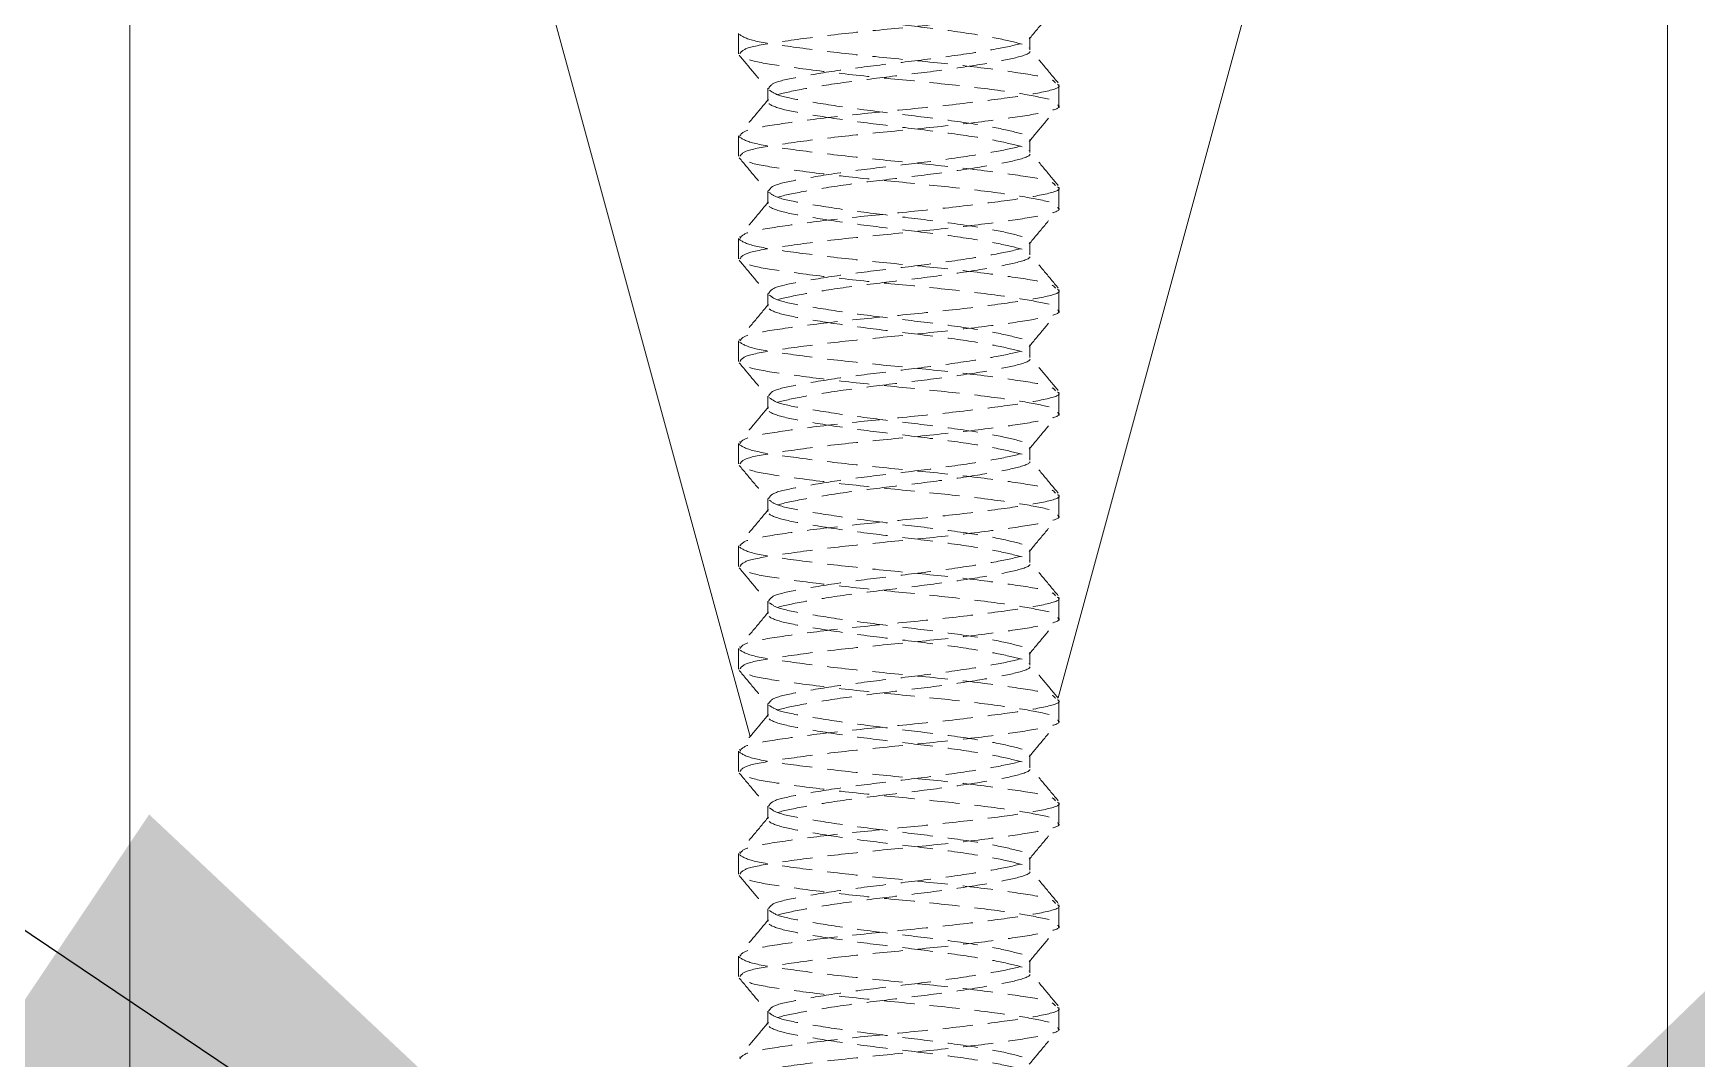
# Model space of a CAD drawing. Header units: feet. Extents: x 873 to 1463, y 2730 to 2935.
# Drawn here: x 1296.07 to 1309.81, y 2781.3 to 2789.77 of the extents above; entities that cross this region are included whole.
import ezdxf

# ---------------------------------------------------------------- set-up
doc = ezdxf.new("R2010")
doc.units = ezdxf.units.FT
doc.header["$MEASUREMENT"] = 0
doc.linetypes.add('HIDDEN', pattern=[0.375, 0.25, -0.125])
doc.styles.add('PAPER SPACE TXT', font='technic_.ttf', dxfattribs={"height": 0.125})
doc.dimstyles.new('PAPER SPACE', dxfattribs={"dimscale": 0, "dimtxt": 0.125, "dimasz": 0.125, "dimexe": 0, "dimexo": 0.020508, "dimgap": 0.041992, "dimtad": 1, "dimdec": 4, "dimzin": 3, "dimdsep": 46, "dimlunit": 4, "dimtxsty": 'PAPER SPACE TXT', "dimcen": 0.125, "dimclrd": 1, "dimclre": 1, "dimclrt": 7, "dimadec": 0, "dimazin": 0, "dimtfac": 1, "dimtdec": 4, "dimtofl": 0, "dimtmove": 2, "dimatfit": 3, "dimfxl": 1, "dimfrac": 2, "dimtolj": 1, "dimtzin": 0, "dimarcsym": 1})

msp = doc.modelspace()

# ---------------------------------------------------------------- linework, layer by layer
at = {"color": 7, "linetype": 'Continuous', "lineweight": 15}
for p, q in [((1296.866, 2756.168), (1296.866, 2802.739)), ((1309.567, 2802.739), (1309.567, 2756.168))]:
    msp.add_line(p, q, dxfattribs=at)
at = {"color": 7, "linetype": 'HIDDEN', "lineweight": 0}
for p, q in [((1301.894, 2789.766), (1301.894, 2789.598)), ((1304.3, 2789.629), (1304.3, 2789.735)), ((1302.134, 2789.312), (1302.134, 2789.206)), ((1304.54, 2789.174), (1304.54, 2789.343)), ((1301.894, 2788.92), (1301.894, 2788.751)), ((1304.3, 2788.782), (1304.3, 2788.888)), ((1302.134, 2788.465), (1302.134, 2788.359)), ((1304.54, 2788.327), (1304.54, 2788.496)), ((1301.894, 2788.073), (1301.894, 2787.904)), ((1304.3, 2787.936), (1304.3, 2788.042)), ((1302.134, 2787.618), (1302.134, 2787.512)), ((1304.54, 2787.481), (1304.54, 2787.65)), ((1301.894, 2787.226), (1301.894, 2787.057)), ((1304.3, 2787.089), (1304.3, 2787.195)), ((1304.54, 2786.634), (1304.54, 2786.803)), ((1302.134, 2786.771), (1302.134, 2786.666)), ((1301.894, 2786.379), (1301.894, 2786.211)), ((1304.3, 2786.242), (1304.3, 2786.348)), ((1302.134, 2785.925), (1302.134, 2785.819)), ((1304.54, 2785.787), (1304.54, 2785.956)), ((1301.894, 2785.533), (1301.894, 2785.364)), ((1304.3, 2785.396), (1304.3, 2785.501)), ((1302.134, 2785.078), (1302.134, 2784.972)), ((1304.54, 2784.94), (1304.54, 2785.109)), ((1301.894, 2784.686), (1301.894, 2784.517)), ((1304.3, 2784.549), (1304.3, 2784.655)), ((1302.134, 2784.231), (1302.134, 2784.125)), ((1304.54, 2784.094), (1304.54, 2784.263)), ((1301.894, 2783.839), (1301.894, 2783.67)), ((1304.3, 2783.702), (1304.3, 2783.808)), ((1302.134, 2783.385), (1302.134, 2783.279)), ((1304.54, 2783.247), (1304.54, 2783.416)), ((1301.894, 2782.993), (1301.894, 2782.824)), ((1304.3, 2782.855), (1304.3, 2782.961)), ((1302.134, 2782.538), (1302.134, 2782.432)), ((1304.54, 2782.4), (1304.54, 2782.569)), ((1301.894, 2782.146), (1301.894, 2781.977)), ((1304.3, 2782.009), (1304.3, 2782.114)), ((1304.54, 2781.554), (1304.54, 2781.722)), ((1302.134, 2781.691), (1302.134, 2781.585))]:
    msp.add_line(p, q, dxfattribs=at)
at = {"color": 7, "linetype": 'Continuous', "lineweight": 15, "flags": 128}
for points in [[(1296.866, 2802.739), (1301.988, 2783.959)], [(1304.532, 2784.278), (1309.567, 2802.739)]]:
    msp.add_lwpolyline(points, dxfattribs=at)
at = {"color": 7, "linetype": 'HIDDEN', "lineweight": 0}
for points, knots in [([(1304.235, 2789.677), (1304.172, 2789.693), (1304.046, 2789.726), (1303.69, 2789.783), (1303.271, 2789.834), (1302.84, 2789.885), (1302.47, 2789.943), (1302.212, 2789.991), (1302.106, 2790.046), (1302.171, 2790.101), (1302.395, 2790.149), (1302.742, 2790.206), (1303.163, 2790.258), (1303.592, 2790.309), (1303.966, 2790.366), (1304.211, 2790.414), (1304.321, 2790.453), (1304.293, 2790.474), (1304.29, 2790.476)], [0, 0, 0, 0, 0.064689, 0.132114, 0.197768, 0.263423, 0.330848, 0.395537, 0.462361, 0.529185, 0.593874, 0.661299, 0.726953, 0.792608, 0.860033, 0.924722, 0.991546, 1, 1, 1, 1]), ([(1301.904, 2789.598), (1301.916, 2789.614), (1301.939, 2789.648), (1302.216, 2789.694), (1302.636, 2789.752), (1303.152, 2789.803), (1303.675, 2789.854), (1304.132, 2789.911), (1304.432, 2789.959), (1304.565, 2789.998), (1304.532, 2790.019), (1304.529, 2790.021)], [0, 0, 0, 0, 0.111087, 0.233357, 0.360745, 0.484822, 0.608899, 0.736287, 0.858558, 0.984822, 1, 1, 1, 1]), ([(1304.294, 2789.72), (1304.334, 2789.768), (1304.414, 2789.865), (1304.495, 2789.961), (1304.535, 2790.009)], [0, 0, 0, 0, 0.4998643, 1, 1, 1, 1]), ([(1301.895, 2789.76), (1301.924, 2789.741), (1301.98, 2789.705), (1302.307, 2789.657), (1302.757, 2789.599), (1303.282, 2789.548), (1303.798, 2789.497), (1304.216, 2789.439), (1304.478, 2789.398), (1304.501, 2789.368), (1304.511, 2789.356)], [0, 0, 0, 0, 0.132135, 0.26009, 0.3934, 0.523245, 0.65309, 0.7864, 0.914355, 1, 1, 1, 1]), ([(1302.142, 2789.311), (1302.151, 2789.328), (1302.171, 2789.362), (1302.397, 2789.408), (1302.741, 2789.466), (1303.164, 2789.517), (1303.592, 2789.568), (1303.966, 2789.625), (1304.211, 2789.673), (1304.321, 2789.712), (1304.294, 2789.733), (1304.291, 2789.735)], [0, 0, 0, 0, 0.111294, 0.233537, 0.36095, 0.485017, 0.609084, 0.736497, 0.85874, 0.985017, 1, 1, 1, 1]), ([(1301.899, 2789.585), (1301.939, 2789.537), (1302.019, 2789.441), (1302.1, 2789.345), (1302.14, 2789.297)], [0, 0, 0, 0, 0.500086, 1, 1, 1, 1]), ([(1304.46, 2789.222), (1304.384, 2789.238), (1304.23, 2789.271), (1303.794, 2789.328), (1303.283, 2789.379), (1302.756, 2789.43), (1302.308, 2789.488), (1301.989, 2789.534), (1301.935, 2789.569), (1301.908, 2789.585)], [0, 0, 0, 0, 0.142055, 0.290056, 0.43421, 0.578364, 0.726365, 0.86842, 1, 1, 1, 1]), ([(1304.235, 2788.83), (1304.172, 2788.846), (1304.046, 2788.879), (1303.69, 2788.936), (1303.271, 2788.987), (1302.84, 2789.039), (1302.47, 2789.096), (1302.212, 2789.144), (1302.106, 2789.199), (1302.171, 2789.254), (1302.395, 2789.302), (1302.742, 2789.36), (1303.163, 2789.411), (1303.592, 2789.462), (1303.966, 2789.52), (1304.211, 2789.567), (1304.321, 2789.607), (1304.293, 2789.627), (1304.29, 2789.629)], [0, 0, 0, 0, 0.064689, 0.132114, 0.197768, 0.263423, 0.330848, 0.395537, 0.462361, 0.529185, 0.593874, 0.661299, 0.726953, 0.792608, 0.860033, 0.924722, 0.991546, 1, 1, 1, 1]), ([(1304.534, 2789.356), (1304.494, 2789.404), (1304.414, 2789.5), (1304.333, 2789.597), (1304.293, 2789.645)], [0, 0, 0, 0, 0.500098, 1, 1, 1, 1]), ([(1304.529, 2789.343), (1304.532, 2789.341), (1304.565, 2789.321), (1304.432, 2789.281), (1304.132, 2789.234), (1303.675, 2789.176), (1303.152, 2789.125), (1302.636, 2789.074), (1302.216, 2789.016), (1301.939, 2788.97), (1301.916, 2788.936), (1301.904, 2788.92)], [0, 0, 0, 0, 0.015178, 0.141442, 0.263713, 0.391101, 0.515178, 0.639255, 0.766642, 0.888913, 1, 1, 1, 1]), ([(1304.235, 2788.936), (1304.172, 2788.952), (1304.046, 2788.985), (1303.69, 2789.042), (1303.271, 2789.093), (1302.84, 2789.144), (1302.473, 2789.202), (1302.214, 2789.248), (1302.169, 2789.282), (1302.149, 2789.298)], [0, 0, 0, 0, 0.142624, 0.29128, 0.436033, 0.580786, 0.729441, 0.872065, 1, 1, 1, 1]), ([(1302.14, 2789.221), (1302.1, 2789.173), (1302.02, 2789.077), (1301.939, 2788.981), (1301.899, 2788.933)], [0, 0, 0, 0, 0.499897, 1, 1, 1, 1]), ([(1301.904, 2788.751), (1301.916, 2788.767), (1301.939, 2788.801), (1302.216, 2788.847), (1302.636, 2788.905), (1303.152, 2788.956), (1303.675, 2789.007), (1304.132, 2789.065), (1304.432, 2789.112), (1304.565, 2789.152), (1304.532, 2789.172), (1304.529, 2789.174)], [0, 0, 0, 0, 0.111087, 0.233357, 0.360745, 0.484822, 0.608899, 0.736287, 0.858558, 0.984822, 1, 1, 1, 1]), ([(1304.294, 2788.873), (1304.334, 2788.922), (1304.414, 2789.018), (1304.495, 2789.114), (1304.535, 2789.163)], [0, 0, 0, 0, 0.499874, 1, 1, 1, 1]), ([(1301.895, 2788.913), (1301.924, 2788.895), (1301.98, 2788.858), (1302.307, 2788.81), (1302.757, 2788.753), (1303.282, 2788.701), (1303.798, 2788.65), (1304.216, 2788.593), (1304.478, 2788.551), (1304.501, 2788.521), (1304.511, 2788.509)], [0, 0, 0, 0, 0.132135, 0.260089, 0.3934, 0.523245, 0.65309, 0.786401, 0.914355, 1, 1, 1, 1]), ([(1302.142, 2788.465), (1302.151, 2788.481), (1302.171, 2788.515), (1302.397, 2788.561), (1302.741, 2788.619), (1303.164, 2788.67), (1303.592, 2788.721), (1303.966, 2788.779), (1304.211, 2788.826), (1304.321, 2788.866), (1304.294, 2788.886), (1304.291, 2788.888)], [0, 0, 0, 0, 0.111294, 0.233537, 0.36095, 0.485017, 0.609084, 0.736497, 0.85874, 0.985017, 1, 1, 1, 1]), ([(1301.899, 2788.739), (1301.939, 2788.69), (1302.019, 2788.594), (1302.1, 2788.498), (1302.14, 2788.45)], [0, 0, 0, 0, 0.500091, 1, 1, 1, 1]), ([(1304.46, 2788.375), (1304.384, 2788.391), (1304.23, 2788.424), (1303.794, 2788.481), (1303.283, 2788.533), (1302.756, 2788.584), (1302.308, 2788.641), (1301.989, 2788.687), (1301.935, 2788.722), (1301.908, 2788.739)], [0, 0, 0, 0, 0.1420552, 0.290056, 0.4342099, 0.5783639, 0.7263646, 0.8684198, 1, 1, 1, 1]), ([(1304.235, 2787.984), (1304.172, 2788), (1304.046, 2788.032), (1303.69, 2788.09), (1303.271, 2788.141), (1302.84, 2788.192), (1302.47, 2788.249), (1302.212, 2788.297), (1302.106, 2788.352), (1302.171, 2788.408), (1302.395, 2788.455), (1302.742, 2788.513), (1303.163, 2788.564), (1303.592, 2788.615), (1303.966, 2788.673), (1304.211, 2788.72), (1304.321, 2788.76), (1304.293, 2788.78), (1304.29, 2788.783)], [0, 0, 0, 0, 0.064689, 0.132114, 0.197768, 0.263423, 0.330848, 0.395537, 0.462361, 0.529185, 0.593874, 0.661299, 0.726953, 0.792608, 0.860033, 0.924722, 0.991546, 1, 1, 1, 1]), ([(1304.534, 2788.509), (1304.494, 2788.557), (1304.414, 2788.654), (1304.333, 2788.75), (1304.293, 2788.798)], [0, 0, 0, 0, 0.500108, 1, 1, 1, 1]), ([(1304.529, 2788.496), (1304.532, 2788.494), (1304.565, 2788.474), (1304.432, 2788.434), (1304.132, 2788.387), (1303.675, 2788.329), (1303.152, 2788.278), (1302.636, 2788.227), (1302.216, 2788.169), (1301.939, 2788.124), (1301.916, 2788.089), (1301.904, 2788.073)], [0, 0, 0, 0, 0.015178, 0.141442, 0.263713, 0.391101, 0.515178, 0.639255, 0.766643, 0.888913, 1, 1, 1, 1]), ([(1304.235, 2788.089), (1304.172, 2788.105), (1304.046, 2788.138), (1303.69, 2788.195), (1303.271, 2788.247), (1302.84, 2788.298), (1302.473, 2788.355), (1302.214, 2788.401), (1302.169, 2788.435), (1302.149, 2788.451)], [0, 0, 0, 0, 0.142624, 0.29128, 0.436033, 0.580785, 0.729441, 0.872065, 1, 1, 1, 1]), ([(1302.14, 2788.375), (1302.1, 2788.326), (1302.02, 2788.23), (1301.939, 2788.134), (1301.899, 2788.086)], [0, 0, 0, 0, 0.499902, 1, 1, 1, 1]), ([(1301.904, 2787.904), (1301.916, 2787.92), (1301.939, 2787.955), (1302.216, 2788.001), (1302.636, 2788.058), (1303.152, 2788.109), (1303.675, 2788.16), (1304.132, 2788.218), (1304.432, 2788.265), (1304.565, 2788.305), (1304.532, 2788.325), (1304.529, 2788.327)], [0, 0, 0, 0, 0.111087, 0.233357, 0.360745, 0.484822, 0.608899, 0.736287, 0.858558, 0.984822, 1, 1, 1, 1]), ([(1304.294, 2788.027), (1304.334, 2788.075), (1304.414, 2788.171), (1304.495, 2788.268), (1304.535, 2788.316)], [0, 0, 0, 0, 0.4998643, 1, 1, 1, 1]), ([(1301.895, 2788.066), (1301.924, 2788.048), (1301.98, 2788.011), (1302.307, 2787.963), (1302.757, 2787.906), (1303.282, 2787.855), (1303.798, 2787.804), (1304.216, 2787.746), (1304.478, 2787.704), (1304.501, 2787.674), (1304.511, 2787.662)], [0, 0, 0, 0, 0.1321348, 0.2600896, 0.3933997, 0.523245, 0.6530903, 0.7864005, 0.9143554, 1, 1, 1, 1]), ([(1302.142, 2787.618), (1302.151, 2787.634), (1302.171, 2787.669), (1302.397, 2787.715), (1302.741, 2787.772), (1303.164, 2787.823), (1303.592, 2787.874), (1303.966, 2787.932), (1304.211, 2787.98), (1304.321, 2788.019), (1304.294, 2788.039), (1304.291, 2788.041)], [0, 0, 0, 0, 0.111294, 0.233537, 0.36095, 0.485017, 0.609084, 0.736497, 0.85874, 0.985017, 1, 1, 1, 1]), ([(1301.899, 2787.892), (1301.939, 2787.844), (1302.019, 2787.748), (1302.1, 2787.651), (1302.14, 2787.603)], [0, 0, 0, 0, 0.500086, 1, 1, 1, 1]), ([(1304.46, 2787.529), (1304.384, 2787.545), (1304.23, 2787.577), (1303.794, 2787.635), (1303.283, 2787.686), (1302.756, 2787.737), (1302.308, 2787.795), (1301.989, 2787.841), (1301.935, 2787.875), (1301.908, 2787.892)], [0, 0, 0, 0, 0.142055, 0.290056, 0.43421, 0.578364, 0.726365, 0.86842, 1, 1, 1, 1]), ([(1304.235, 2787.137), (1304.172, 2787.153), (1304.046, 2787.186), (1303.69, 2787.243), (1303.271, 2787.294), (1302.84, 2787.345), (1302.47, 2787.403), (1302.212, 2787.45), (1302.106, 2787.506), (1302.171, 2787.561), (1302.395, 2787.609), (1302.742, 2787.666), (1303.163, 2787.717), (1303.592, 2787.768), (1303.966, 2787.826), (1304.211, 2787.874), (1304.321, 2787.913), (1304.293, 2787.934), (1304.29, 2787.936)], [0, 0, 0, 0, 0.064689, 0.132114, 0.197768, 0.263423, 0.330848, 0.395537, 0.462361, 0.529185, 0.593874, 0.661299, 0.726953, 0.792608, 0.860033, 0.924722, 0.991546, 1, 1, 1, 1]), ([(1304.534, 2787.662), (1304.494, 2787.711), (1304.414, 2787.807), (1304.333, 2787.903), (1304.293, 2787.951)], [0, 0, 0, 0, 0.500098, 1, 1, 1, 1]), ([(1304.529, 2787.65), (1304.532, 2787.647), (1304.565, 2787.627), (1304.432, 2787.588), (1304.132, 2787.54), (1303.675, 2787.482), (1303.152, 2787.431), (1302.636, 2787.38), (1302.216, 2787.323), (1301.939, 2787.277), (1301.916, 2787.243), (1301.904, 2787.226)], [0, 0, 0, 0, 0.015178, 0.141442, 0.263713, 0.391101, 0.515178, 0.639255, 0.766642, 0.888913, 1, 1, 1, 1]), ([(1302.14, 2787.528), (1302.1, 2787.48), (1302.02, 2787.383), (1301.939, 2787.287), (1301.899, 2787.239)], [0, 0, 0, 0, 0.499897, 1, 1, 1, 1]), ([(1301.904, 2787.057), (1301.916, 2787.074), (1301.939, 2787.108), (1302.216, 2787.154), (1302.636, 2787.211), (1303.152, 2787.262), (1303.675, 2787.314), (1304.132, 2787.371), (1304.432, 2787.419), (1304.565, 2787.458), (1304.532, 2787.479), (1304.529, 2787.481)], [0, 0, 0, 0, 0.111087, 0.233357, 0.360745, 0.484822, 0.608899, 0.736287, 0.858558, 0.984822, 1, 1, 1, 1]), ([(1304.235, 2787.243), (1304.172, 2787.259), (1304.046, 2787.292), (1303.69, 2787.349), (1303.271, 2787.4), (1302.84, 2787.451), (1302.473, 2787.509), (1302.214, 2787.554), (1302.169, 2787.588), (1302.149, 2787.604)], [0, 0, 0, 0, 0.142624, 0.29128, 0.436033, 0.580786, 0.729441, 0.872065, 1, 1, 1, 1]), ([(1304.294, 2787.18), (1304.334, 2787.228), (1304.414, 2787.325), (1304.495, 2787.421), (1304.535, 2787.469)], [0, 0, 0, 0, 0.499874, 1, 1, 1, 1]), ([(1301.895, 2787.22), (1301.924, 2787.201), (1301.98, 2787.164), (1302.307, 2787.117), (1302.757, 2787.059), (1303.282, 2787.008), (1303.798, 2786.957), (1304.216, 2786.899), (1304.478, 2786.857), (1304.501, 2786.827), (1304.511, 2786.815)], [0, 0, 0, 0, 0.132135, 0.260089, 0.3934, 0.523245, 0.65309, 0.786401, 0.914355, 1, 1, 1, 1]), ([(1304.235, 2786.29), (1304.172, 2786.306), (1304.046, 2786.339), (1303.69, 2786.396), (1303.271, 2786.447), (1302.84, 2786.498), (1302.47, 2786.556), (1302.212, 2786.604), (1302.106, 2786.659), (1302.171, 2786.714), (1302.395, 2786.762), (1302.742, 2786.82), (1303.163, 2786.871), (1303.592, 2786.922), (1303.966, 2786.979), (1304.211, 2787.027), (1304.321, 2787.066), (1304.293, 2787.087), (1304.29, 2787.089)], [0, 0, 0, 0, 0.0646892, 0.132114, 0.1977685, 0.263423, 0.3308477, 0.3955368, 0.4623609, 0.529185, 0.5938741, 0.6612989, 0.7269535, 0.7926079, 0.8600328, 0.9247219, 0.9915459, 1, 1, 1, 1]), ([(1302.142, 2786.771), (1302.151, 2786.788), (1302.171, 2786.822), (1302.397, 2786.868), (1302.741, 2786.925), (1303.164, 2786.976), (1303.592, 2787.028), (1303.966, 2787.085), (1304.211, 2787.133), (1304.321, 2787.172), (1304.294, 2787.192), (1304.291, 2787.195)], [0, 0, 0, 0, 0.111294, 0.233537, 0.36095, 0.485017, 0.609084, 0.736497, 0.85874, 0.985017, 1, 1, 1, 1]), ([(1304.534, 2786.816), (1304.494, 2786.864), (1304.414, 2786.96), (1304.333, 2787.056), (1304.293, 2787.104)], [0, 0, 0, 0, 0.500108, 1, 1, 1, 1]), ([(1301.899, 2787.045), (1301.939, 2786.997), (1302.019, 2786.901), (1302.1, 2786.805), (1302.14, 2786.757)], [0, 0, 0, 0, 0.500086, 1, 1, 1, 1]), ([(1304.46, 2786.682), (1304.384, 2786.698), (1304.23, 2786.731), (1303.794, 2786.788), (1303.283, 2786.839), (1302.756, 2786.89), (1302.308, 2786.948), (1301.989, 2786.994), (1301.935, 2787.028), (1301.908, 2787.045)], [0, 0, 0, 0, 0.1420552, 0.290056, 0.4342099, 0.5783639, 0.7263646, 0.8684198, 1, 1, 1, 1]), ([(1304.529, 2786.803), (1304.532, 2786.801), (1304.565, 2786.78), (1304.432, 2786.741), (1304.132, 2786.693), (1303.675, 2786.636), (1303.152, 2786.585), (1302.636, 2786.534), (1302.216, 2786.476), (1301.939, 2786.43), (1301.916, 2786.396), (1301.904, 2786.379)], [0, 0, 0, 0, 0.015178, 0.141442, 0.263713, 0.391101, 0.515178, 0.639255, 0.766643, 0.888913, 1, 1, 1, 1]), ([(1302.14, 2786.681), (1302.1, 2786.633), (1302.02, 2786.537), (1301.939, 2786.44), (1301.899, 2786.392)], [0, 0, 0, 0, 0.499902, 1, 1, 1, 1]), ([(1304.235, 2786.396), (1304.172, 2786.412), (1304.046, 2786.445), (1303.69, 2786.502), (1303.271, 2786.553), (1302.84, 2786.604), (1302.473, 2786.662), (1302.214, 2786.707), (1302.169, 2786.741), (1302.149, 2786.758)], [0, 0, 0, 0, 0.142624, 0.29128, 0.436033, 0.580785, 0.729441, 0.872065, 1, 1, 1, 1]), ([(1301.904, 2786.211), (1301.916, 2786.227), (1301.939, 2786.261), (1302.216, 2786.307), (1302.636, 2786.365), (1303.152, 2786.416), (1303.675, 2786.467), (1304.132, 2786.524), (1304.432, 2786.572), (1304.565, 2786.611), (1304.532, 2786.632), (1304.529, 2786.634)], [0, 0, 0, 0, 0.111087, 0.233358, 0.360745, 0.484822, 0.608899, 0.736287, 0.858558, 0.984822, 1, 1, 1, 1]), ([(1304.294, 2786.333), (1304.334, 2786.381), (1304.414, 2786.478), (1304.495, 2786.574), (1304.535, 2786.622)], [0, 0, 0, 0, 0.4998643, 1, 1, 1, 1]), ([(1301.895, 2786.373), (1301.924, 2786.354), (1301.98, 2786.318), (1302.307, 2786.27), (1302.757, 2786.212), (1303.282, 2786.161), (1303.798, 2786.11), (1304.216, 2786.053), (1304.478, 2786.011), (1304.501, 2785.981), (1304.511, 2785.969)], [0, 0, 0, 0, 0.1321348, 0.2600896, 0.3933997, 0.523245, 0.6530903, 0.7864005, 0.9143554, 1, 1, 1, 1]), ([(1304.235, 2785.443), (1304.172, 2785.459), (1304.046, 2785.492), (1303.69, 2785.549), (1303.271, 2785.601), (1302.84, 2785.652), (1302.47, 2785.709), (1302.212, 2785.757), (1302.106, 2785.812), (1302.171, 2785.867), (1302.395, 2785.915), (1302.742, 2785.973), (1303.163, 2786.024), (1303.592, 2786.075), (1303.966, 2786.133), (1304.211, 2786.18), (1304.321, 2786.22), (1304.293, 2786.24), (1304.29, 2786.242)], [0, 0, 0, 0, 0.064689, 0.132114, 0.197768, 0.263423, 0.330848, 0.395537, 0.462361, 0.529185, 0.593874, 0.661299, 0.726953, 0.792608, 0.860033, 0.924722, 0.991546, 1, 1, 1, 1]), ([(1302.142, 2785.925), (1302.151, 2785.941), (1302.171, 2785.975), (1302.397, 2786.021), (1302.741, 2786.079), (1303.164, 2786.13), (1303.592, 2786.181), (1303.966, 2786.238), (1304.211, 2786.286), (1304.321, 2786.325), (1304.294, 2786.346), (1304.291, 2786.348)], [0, 0, 0, 0, 0.111294, 0.233537, 0.36095, 0.485017, 0.609084, 0.736497, 0.85874, 0.985017, 1, 1, 1, 1]), ([(1304.534, 2785.969), (1304.494, 2786.017), (1304.414, 2786.113), (1304.333, 2786.21), (1304.293, 2786.258)], [0, 0, 0, 0, 0.500098, 1, 1, 1, 1]), ([(1301.899, 2786.198), (1301.939, 2786.15), (1302.019, 2786.054), (1302.1, 2785.958), (1302.14, 2785.91)], [0, 0, 0, 0, 0.500086, 1, 1, 1, 1]), ([(1304.46, 2785.835), (1304.384, 2785.851), (1304.23, 2785.884), (1303.794, 2785.941), (1303.283, 2785.992), (1302.756, 2786.043), (1302.308, 2786.101), (1301.989, 2786.147), (1301.935, 2786.182), (1301.908, 2786.198)], [0, 0, 0, 0, 0.142055, 0.290056, 0.43421, 0.578364, 0.726365, 0.86842, 1, 1, 1, 1]), ([(1302.14, 2785.834), (1302.1, 2785.786), (1302.02, 2785.69), (1301.939, 2785.594), (1301.899, 2785.546)], [0, 0, 0, 0, 0.499892, 1, 1, 1, 1]), ([(1304.529, 2785.956), (1304.532, 2785.954), (1304.565, 2785.934), (1304.432, 2785.894), (1304.132, 2785.847), (1303.675, 2785.789), (1303.152, 2785.738), (1302.636, 2785.687), (1302.216, 2785.629), (1301.939, 2785.583), (1301.916, 2785.549), (1301.904, 2785.533)], [0, 0, 0, 0, 0.015178, 0.141442, 0.263713, 0.391101, 0.515178, 0.639255, 0.766642, 0.888913, 1, 1, 1, 1]), ([(1304.235, 2785.549), (1304.172, 2785.565), (1304.046, 2785.598), (1303.69, 2785.655), (1303.271, 2785.706), (1302.84, 2785.757), (1302.473, 2785.815), (1302.214, 2785.861), (1302.169, 2785.895), (1302.149, 2785.911)], [0, 0, 0, 0, 0.142624, 0.29128, 0.436033, 0.580786, 0.729441, 0.872065, 1, 1, 1, 1]), ([(1301.904, 2785.364), (1301.916, 2785.38), (1301.939, 2785.415), (1302.216, 2785.46), (1302.636, 2785.518), (1303.152, 2785.569), (1303.675, 2785.62), (1304.132, 2785.678), (1304.432, 2785.725), (1304.565, 2785.765), (1304.532, 2785.785), (1304.529, 2785.787)], [0, 0, 0, 0, 0.111087, 0.233357, 0.360745, 0.484822, 0.608899, 0.736287, 0.858558, 0.984822, 1, 1, 1, 1]), ([(1304.294, 2785.486), (1304.334, 2785.535), (1304.414, 2785.631), (1304.495, 2785.727), (1304.535, 2785.776)], [0, 0, 0, 0, 0.499874, 1, 1, 1, 1]), ([(1301.895, 2785.526), (1301.924, 2785.508), (1301.98, 2785.471), (1302.307, 2785.423), (1302.757, 2785.366), (1303.282, 2785.315), (1303.798, 2785.263), (1304.216, 2785.206), (1304.478, 2785.164), (1304.501, 2785.134), (1304.511, 2785.122)], [0, 0, 0, 0, 0.132135, 0.260089, 0.3934, 0.523245, 0.65309, 0.786401, 0.914355, 1, 1, 1, 1]), ([(1302.142, 2785.078), (1302.151, 2785.094), (1302.171, 2785.129), (1302.397, 2785.174), (1302.741, 2785.232), (1303.164, 2785.283), (1303.592, 2785.334), (1303.966, 2785.392), (1304.211, 2785.439), (1304.321, 2785.479), (1304.294, 2785.499), (1304.291, 2785.501)], [0, 0, 0, 0, 0.111294, 0.233537, 0.36095, 0.485017, 0.609084, 0.736497, 0.85874, 0.985017, 1, 1, 1, 1]), ([(1301.899, 2785.352), (1301.939, 2785.304), (1302.019, 2785.207), (1302.1, 2785.111), (1302.14, 2785.063)], [0, 0, 0, 0, 0.500086, 1, 1, 1, 1]), ([(1304.46, 2784.988), (1304.384, 2785.004), (1304.23, 2785.037), (1303.794, 2785.094), (1303.283, 2785.146), (1302.756, 2785.197), (1302.308, 2785.254), (1301.989, 2785.3), (1301.935, 2785.335), (1301.908, 2785.352)], [0, 0, 0, 0, 0.1420552, 0.290056, 0.4342099, 0.5783639, 0.7263646, 0.8684198, 1, 1, 1, 1]), ([(1304.235, 2784.597), (1304.172, 2784.613), (1304.046, 2784.645), (1303.69, 2784.703), (1303.271, 2784.754), (1302.84, 2784.805), (1302.47, 2784.862), (1302.212, 2784.91), (1302.106, 2784.965), (1302.171, 2785.021), (1302.395, 2785.068), (1302.742, 2785.126), (1303.163, 2785.177), (1303.592, 2785.228), (1303.966, 2785.286), (1304.211, 2785.333), (1304.321, 2785.373), (1304.293, 2785.393), (1304.29, 2785.396)], [0, 0, 0, 0, 0.0646892, 0.132114, 0.1977684, 0.263423, 0.3308477, 0.3955368, 0.4623609, 0.529185, 0.5938741, 0.6612989, 0.7269535, 0.7926079, 0.8600328, 0.9247219, 0.9915459, 1, 1, 1, 1]), ([(1304.534, 2785.122), (1304.494, 2785.17), (1304.414, 2785.267), (1304.333, 2785.363), (1304.293, 2785.411)], [0, 0, 0, 0, 0.500098, 1, 1, 1, 1]), ([(1304.529, 2785.109), (1304.532, 2785.107), (1304.565, 2785.087), (1304.432, 2785.047), (1304.132, 2785), (1303.675, 2784.942), (1303.152, 2784.891), (1302.636, 2784.84), (1302.216, 2784.782), (1301.939, 2784.737), (1301.916, 2784.702), (1301.904, 2784.686)], [0, 0, 0, 0, 0.015178, 0.141442, 0.263713, 0.391101, 0.515178, 0.639255, 0.766643, 0.888913, 1, 1, 1, 1]), ([(1304.235, 2784.702), (1304.172, 2784.719), (1304.046, 2784.751), (1303.69, 2784.808), (1303.271, 2784.86), (1302.84, 2784.911), (1302.473, 2784.968), (1302.214, 2785.014), (1302.169, 2785.048), (1302.149, 2785.064)], [0, 0, 0, 0, 0.142624, 0.29128, 0.436033, 0.580785, 0.729441, 0.872065, 1, 1, 1, 1]), ([(1302.14, 2784.988), (1302.1, 2784.939), (1302.02, 2784.843), (1301.939, 2784.747), (1301.899, 2784.699)], [0, 0, 0, 0, 0.499902, 1, 1, 1, 1]), ([(1301.904, 2784.517), (1301.916, 2784.533), (1301.939, 2784.568), (1302.216, 2784.614), (1302.636, 2784.671), (1303.152, 2784.722), (1303.675, 2784.773), (1304.132, 2784.831), (1304.432, 2784.879), (1304.565, 2784.918), (1304.532, 2784.938), (1304.529, 2784.94)], [0, 0, 0, 0, 0.111087, 0.233358, 0.360745, 0.484822, 0.608899, 0.736287, 0.858558, 0.984822, 1, 1, 1, 1]), ([(1304.294, 2784.64), (1304.334, 2784.688), (1304.414, 2784.784), (1304.495, 2784.881), (1304.535, 2784.929)], [0, 0, 0, 0, 0.4998643, 1, 1, 1, 1]), ([(1301.895, 2784.679), (1301.924, 2784.661), (1301.98, 2784.624), (1302.307, 2784.576), (1302.757, 2784.519), (1303.282, 2784.468), (1303.798, 2784.417), (1304.216, 2784.359), (1304.478, 2784.317), (1304.501, 2784.287), (1304.511, 2784.275)], [0, 0, 0, 0, 0.132135, 0.26009, 0.3934, 0.523245, 0.65309, 0.786401, 0.914355, 1, 1, 1, 1]), ([(1302.142, 2784.231), (1302.151, 2784.247), (1302.171, 2784.282), (1302.397, 2784.328), (1302.741, 2784.385), (1303.164, 2784.436), (1303.592, 2784.487), (1303.966, 2784.545), (1304.211, 2784.593), (1304.321, 2784.632), (1304.294, 2784.652), (1304.291, 2784.654)], [0, 0, 0, 0, 0.111294, 0.233537, 0.36095, 0.485017, 0.609084, 0.736497, 0.85874, 0.985017, 1, 1, 1, 1]), ([(1301.899, 2784.505), (1301.939, 2784.457), (1302.019, 2784.361), (1302.1, 2784.264), (1302.14, 2784.216)], [0, 0, 0, 0, 0.500086, 1, 1, 1, 1]), ([(1304.46, 2784.142), (1304.384, 2784.158), (1304.23, 2784.191), (1303.794, 2784.248), (1303.283, 2784.299), (1302.756, 2784.35), (1302.308, 2784.408), (1301.989, 2784.454), (1301.935, 2784.488), (1301.908, 2784.505)], [0, 0, 0, 0, 0.1420552, 0.290056, 0.4342099, 0.578364, 0.7263647, 0.8684198, 1, 1, 1, 1]), ([(1304.235, 2783.75), (1304.172, 2783.766), (1304.046, 2783.799), (1303.69, 2783.856), (1303.271, 2783.907), (1302.84, 2783.958), (1302.47, 2784.016), (1302.212, 2784.064), (1302.106, 2784.119), (1302.171, 2784.174), (1302.395, 2784.222), (1302.742, 2784.279), (1303.163, 2784.33), (1303.592, 2784.381), (1303.966, 2784.439), (1304.211, 2784.487), (1304.321, 2784.526), (1304.293, 2784.547), (1304.29, 2784.549)], [0, 0, 0, 0, 0.064689, 0.132114, 0.197768, 0.263423, 0.330848, 0.395537, 0.462361, 0.529185, 0.593874, 0.661299, 0.726953, 0.792608, 0.860033, 0.924722, 0.991546, 1, 1, 1, 1]), ([(1304.534, 2784.275), (1304.494, 2784.324), (1304.414, 2784.42), (1304.333, 2784.516), (1304.293, 2784.564)], [0, 0, 0, 0, 0.500098, 1, 1, 1, 1]), ([(1304.529, 2784.263), (1304.532, 2784.26), (1304.565, 2784.24), (1304.432, 2784.201), (1304.132, 2784.153), (1303.675, 2784.095), (1303.152, 2784.044), (1302.636, 2783.993), (1302.216, 2783.936), (1301.939, 2783.89), (1301.916, 2783.856), (1301.904, 2783.839)], [0, 0, 0, 0, 0.015178, 0.141442, 0.263713, 0.391101, 0.515178, 0.639255, 0.766643, 0.888913, 1, 1, 1, 1]), ([(1304.235, 2783.856), (1304.172, 2783.872), (1304.046, 2783.905), (1303.69, 2783.962), (1303.271, 2784.013), (1302.84, 2784.064), (1302.473, 2784.122), (1302.214, 2784.167), (1302.169, 2784.201), (1302.149, 2784.217)], [0, 0, 0, 0, 0.142624, 0.29128, 0.436033, 0.580786, 0.729441, 0.872065, 1, 1, 1, 1]), ([(1302.14, 2784.141), (1302.1, 2784.093), (1302.02, 2783.996), (1301.939, 2783.9), (1301.899, 2783.852)], [0, 0, 0, 0, 0.499892, 1, 1, 1, 1]), ([(1301.904, 2783.67), (1301.916, 2783.687), (1301.939, 2783.721), (1302.216, 2783.767), (1302.636, 2783.824), (1303.152, 2783.876), (1303.675, 2783.927), (1304.132, 2783.984), (1304.432, 2784.032), (1304.565, 2784.071), (1304.532, 2784.092), (1304.529, 2784.094)], [0, 0, 0, 0, 0.111087, 0.233357, 0.360745, 0.484822, 0.608899, 0.736287, 0.858558, 0.984822, 1, 1, 1, 1]), ([(1304.294, 2783.793), (1304.334, 2783.841), (1304.414, 2783.938), (1304.495, 2784.034), (1304.535, 2784.082)], [0, 0, 0, 0, 0.499874, 1, 1, 1, 1]), ([(1301.895, 2783.833), (1301.924, 2783.814), (1301.98, 2783.777), (1302.307, 2783.73), (1302.757, 2783.672), (1303.282, 2783.621), (1303.798, 2783.57), (1304.216, 2783.512), (1304.478, 2783.47), (1304.501, 2783.441), (1304.511, 2783.429)], [0, 0, 0, 0, 0.132135, 0.260089, 0.3934, 0.523245, 0.65309, 0.786401, 0.914355, 1, 1, 1, 1]), ([(1302.142, 2783.384), (1302.151, 2783.401), (1302.171, 2783.435), (1302.397, 2783.481), (1302.741, 2783.538), (1303.164, 2783.59), (1303.592, 2783.641), (1303.966, 2783.698), (1304.211, 2783.746), (1304.321, 2783.785), (1304.294, 2783.806), (1304.291, 2783.808)], [0, 0, 0, 0, 0.111294, 0.233537, 0.36095, 0.485017, 0.609084, 0.736497, 0.85874, 0.985017, 1, 1, 1, 1]), ([(1301.899, 2783.658), (1301.939, 2783.61), (1302.019, 2783.514), (1302.1, 2783.418), (1302.14, 2783.37)], [0, 0, 0, 0, 0.500086, 1, 1, 1, 1]), ([(1304.46, 2783.295), (1304.384, 2783.311), (1304.23, 2783.344), (1303.794, 2783.401), (1303.283, 2783.452), (1302.756, 2783.503), (1302.308, 2783.561), (1301.989, 2783.607), (1301.935, 2783.642), (1301.908, 2783.658)], [0, 0, 0, 0, 0.142055, 0.290056, 0.43421, 0.578364, 0.726365, 0.86842, 1, 1, 1, 1]), ([(1304.235, 2782.903), (1304.172, 2782.919), (1304.046, 2782.952), (1303.69, 2783.009), (1303.271, 2783.06), (1302.84, 2783.111), (1302.47, 2783.169), (1302.212, 2783.217), (1302.106, 2783.272), (1302.171, 2783.327), (1302.395, 2783.375), (1302.742, 2783.433), (1303.163, 2783.484), (1303.592, 2783.535), (1303.966, 2783.592), (1304.211, 2783.64), (1304.321, 2783.68), (1304.293, 2783.7), (1304.29, 2783.702)], [0, 0, 0, 0, 0.064689, 0.132114, 0.197768, 0.263423, 0.330848, 0.395537, 0.462361, 0.529185, 0.593874, 0.661299, 0.726953, 0.792608, 0.860033, 0.924722, 0.991546, 1, 1, 1, 1]), ([(1304.534, 2783.429), (1304.494, 2783.477), (1304.414, 2783.573), (1304.333, 2783.669), (1304.293, 2783.717)], [0, 0, 0, 0, 0.500098, 1, 1, 1, 1]), ([(1304.529, 2783.416), (1304.532, 2783.414), (1304.565, 2783.393), (1304.432, 2783.354), (1304.132, 2783.306), (1303.675, 2783.249), (1303.152, 2783.198), (1302.636, 2783.147), (1302.216, 2783.089), (1301.939, 2783.043), (1301.916, 2783.009), (1301.904, 2782.993)], [0, 0, 0, 0, 0.015178, 0.141442, 0.263713, 0.391101, 0.515178, 0.639255, 0.766643, 0.888913, 1, 1, 1, 1]), ([(1304.235, 2783.009), (1304.172, 2783.025), (1304.046, 2783.058), (1303.69, 2783.115), (1303.271, 2783.166), (1302.84, 2783.217), (1302.473, 2783.275), (1302.214, 2783.32), (1302.169, 2783.355), (1302.149, 2783.371)], [0, 0, 0, 0, 0.142624, 0.29128, 0.436033, 0.580785, 0.729441, 0.872065, 1, 1, 1, 1]), ([(1302.14, 2783.294), (1302.1, 2783.246), (1302.02, 2783.15), (1301.939, 2783.053), (1301.899, 2783.005)], [0, 0, 0, 0, 0.499902, 1, 1, 1, 1]), ([(1301.904, 2782.824), (1301.916, 2782.84), (1301.939, 2782.874), (1302.216, 2782.92), (1302.636, 2782.978), (1303.152, 2783.029), (1303.675, 2783.08), (1304.132, 2783.137), (1304.432, 2783.185), (1304.565, 2783.224), (1304.532, 2783.245), (1304.529, 2783.247)], [0, 0, 0, 0, 0.111087, 0.233358, 0.360745, 0.484822, 0.608899, 0.736287, 0.858558, 0.984822, 1, 1, 1, 1]), ([(1304.294, 2782.946), (1304.334, 2782.994), (1304.414, 2783.091), (1304.495, 2783.187), (1304.535, 2783.235)], [0, 0, 0, 0, 0.4998643, 1, 1, 1, 1]), ([(1301.895, 2782.986), (1301.924, 2782.967), (1301.98, 2782.931), (1302.307, 2782.883), (1302.757, 2782.825), (1303.282, 2782.774), (1303.798, 2782.723), (1304.216, 2782.666), (1304.478, 2782.624), (1304.501, 2782.594), (1304.511, 2782.582)], [0, 0, 0, 0, 0.132135, 0.26009, 0.3934, 0.523245, 0.65309, 0.786401, 0.914355, 1, 1, 1, 1]), ([(1302.142, 2782.538), (1302.151, 2782.554), (1302.171, 2782.588), (1302.397, 2782.634), (1302.741, 2782.692), (1303.164, 2782.743), (1303.592, 2782.794), (1303.966, 2782.851), (1304.211, 2782.899), (1304.321, 2782.938), (1304.294, 2782.959), (1304.291, 2782.961)], [0, 0, 0, 0, 0.111294, 0.233537, 0.36095, 0.485017, 0.609084, 0.736497, 0.85874, 0.985017, 1, 1, 1, 1]), ([(1301.899, 2782.811), (1301.939, 2782.763), (1302.019, 2782.667), (1302.1, 2782.571), (1302.14, 2782.523)], [0, 0, 0, 0, 0.500081, 1, 1, 1, 1]), ([(1304.46, 2782.448), (1304.384, 2782.464), (1304.23, 2782.497), (1303.794, 2782.554), (1303.283, 2782.605), (1302.756, 2782.656), (1302.308, 2782.714), (1301.989, 2782.76), (1301.935, 2782.795), (1301.908, 2782.811)], [0, 0, 0, 0, 0.1420552, 0.290056, 0.4342099, 0.578364, 0.7263647, 0.8684198, 1, 1, 1, 1]), ([(1304.235, 2782.056), (1304.172, 2782.072), (1304.046, 2782.105), (1303.69, 2782.162), (1303.271, 2782.214), (1302.84, 2782.265), (1302.47, 2782.322), (1302.212, 2782.37), (1302.106, 2782.425), (1302.171, 2782.48), (1302.395, 2782.528), (1302.742, 2782.586), (1303.163, 2782.637), (1303.592, 2782.688), (1303.966, 2782.746), (1304.211, 2782.793), (1304.321, 2782.833), (1304.293, 2782.853), (1304.29, 2782.856)], [0, 0, 0, 0, 0.064689, 0.132114, 0.197768, 0.263423, 0.330848, 0.395537, 0.462361, 0.529185, 0.593874, 0.661299, 0.726953, 0.792608, 0.860033, 0.924722, 0.991546, 1, 1, 1, 1]), ([(1304.534, 2782.582), (1304.494, 2782.63), (1304.414, 2782.726), (1304.333, 2782.823), (1304.293, 2782.871)], [0, 0, 0, 0, 0.500098, 1, 1, 1, 1]), ([(1304.529, 2782.569), (1304.532, 2782.567), (1304.565, 2782.547), (1304.432, 2782.507), (1304.132, 2782.46), (1303.675, 2782.402), (1303.152, 2782.351), (1302.636, 2782.3), (1302.216, 2782.242), (1301.939, 2782.196), (1301.916, 2782.162), (1301.904, 2782.146)], [0, 0, 0, 0, 0.015178, 0.141442, 0.263713, 0.391101, 0.515178, 0.639255, 0.766643, 0.888913, 1, 1, 1, 1]), ([(1302.14, 2782.447), (1302.1, 2782.399), (1302.02, 2782.303), (1301.939, 2782.207), (1301.899, 2782.159)], [0, 0, 0, 0, 0.499892, 1, 1, 1, 1]), ([(1301.904, 2781.977), (1301.916, 2781.993), (1301.939, 2782.028), (1302.216, 2782.073), (1302.636, 2782.131), (1303.152, 2782.182), (1303.675, 2782.233), (1304.132, 2782.291), (1304.432, 2782.338), (1304.565, 2782.378), (1304.532, 2782.398), (1304.529, 2782.4)], [0, 0, 0, 0, 0.111087, 0.233357, 0.360745, 0.484822, 0.608899, 0.736287, 0.858558, 0.984822, 1, 1, 1, 1]), ([(1304.235, 2782.162), (1304.172, 2782.178), (1304.046, 2782.211), (1303.69, 2782.268), (1303.271, 2782.319), (1302.84, 2782.37), (1302.473, 2782.428), (1302.214, 2782.474), (1302.169, 2782.508), (1302.149, 2782.524)], [0, 0, 0, 0, 0.142624, 0.29128, 0.436033, 0.580786, 0.729441, 0.872065, 1, 1, 1, 1]), ([(1304.294, 2782.099), (1304.334, 2782.148), (1304.414, 2782.244), (1304.495, 2782.34), (1304.535, 2782.389)], [0, 0, 0, 0, 0.499874, 1, 1, 1, 1]), ([(1301.895, 2782.139), (1301.924, 2782.121), (1301.98, 2782.084), (1302.307, 2782.036), (1302.757, 2781.979), (1303.282, 2781.928), (1303.798, 2781.876), (1304.216, 2781.819), (1304.478, 2781.777), (1304.501, 2781.747), (1304.511, 2781.735)], [0, 0, 0, 0, 0.132135, 0.260089, 0.3934, 0.523245, 0.65309, 0.786401, 0.914355, 1, 1, 1, 1]), ([(1304.235, 2781.21), (1304.172, 2781.226), (1304.046, 2781.259), (1303.69, 2781.316), (1303.271, 2781.367), (1302.84, 2781.418), (1302.47, 2781.475), (1302.212, 2781.523), (1302.106, 2781.579), (1302.171, 2781.634), (1302.395, 2781.682), (1302.742, 2781.739), (1303.163, 2781.79), (1303.592, 2781.841), (1303.966, 2781.899), (1304.211, 2781.946), (1304.321, 2781.986), (1304.293, 2782.006), (1304.29, 2782.009)], [0, 0, 0, 0, 0.064689, 0.132114, 0.197768, 0.263423, 0.330848, 0.395537, 0.462361, 0.529185, 0.593874, 0.661299, 0.726954, 0.792608, 0.860033, 0.924722, 0.991546, 1, 1, 1, 1]), ([(1302.142, 2781.691), (1302.151, 2781.707), (1302.171, 2781.742), (1302.397, 2781.787), (1302.741, 2781.845), (1303.164, 2781.896), (1303.592, 2781.947), (1303.966, 2782.005), (1304.211, 2782.052), (1304.321, 2782.092), (1304.294, 2782.112), (1304.291, 2782.114)], [0, 0, 0, 0, 0.111294, 0.233537, 0.36095, 0.485017, 0.609084, 0.736497, 0.85874, 0.985017, 1, 1, 1, 1]), ([(1304.534, 2781.735), (1304.494, 2781.783), (1304.414, 2781.88), (1304.333, 2781.976), (1304.293, 2782.024)], [0, 0, 0, 0, 0.500098, 1, 1, 1, 1]), ([(1301.899, 2781.965), (1301.939, 2781.917), (1302.019, 2781.82), (1302.1, 2781.724), (1302.14, 2781.676)], [0, 0, 0, 0, 0.500086, 1, 1, 1, 1]), ([(1304.46, 2781.601), (1304.384, 2781.618), (1304.23, 2781.65), (1303.794, 2781.707), (1303.283, 2781.759), (1302.756, 2781.81), (1302.308, 2781.867), (1301.989, 2781.913), (1301.935, 2781.948), (1301.908, 2781.965)], [0, 0, 0, 0, 0.142055, 0.290056, 0.43421, 0.578364, 0.726365, 0.86842, 1, 1, 1, 1]), ([(1304.529, 2781.722), (1304.532, 2781.72), (1304.565, 2781.7), (1304.432, 2781.66), (1304.132, 2781.613), (1303.675, 2781.555), (1303.152, 2781.504), (1302.636, 2781.453), (1302.216, 2781.395), (1301.939, 2781.35), (1301.916, 2781.315), (1301.904, 2781.299)], [0, 0, 0, 0, 0.015178, 0.141442, 0.263713, 0.391101, 0.515178, 0.639255, 0.766643, 0.888913, 1, 1, 1, 1]), ([(1302.14, 2781.601), (1302.1, 2781.552), (1302.02, 2781.456), (1301.939, 2781.36), (1301.899, 2781.312)], [0, 0, 0, 0, 0.499902, 1, 1, 1, 1]), ([(1304.235, 2781.315), (1304.172, 2781.332), (1304.046, 2781.364), (1303.69, 2781.421), (1303.271, 2781.473), (1302.84, 2781.524), (1302.473, 2781.581), (1302.214, 2781.627), (1302.169, 2781.661), (1302.149, 2781.677)], [0, 0, 0, 0, 0.142624, 0.29128, 0.436033, 0.580785, 0.729441, 0.872065, 1, 1, 1, 1]), ([(1301.904, 2781.13), (1301.916, 2781.146), (1301.939, 2781.181), (1302.216, 2781.227), (1302.636, 2781.284), (1303.152, 2781.335), (1303.675, 2781.386), (1304.132, 2781.444), (1304.432, 2781.492), (1304.565, 2781.531), (1304.532, 2781.551), (1304.529, 2781.554)], [0, 0, 0, 0, 0.111087, 0.233357, 0.360745, 0.484822, 0.608899, 0.736287, 0.858558, 0.984822, 1, 1, 1, 1]), ([(1304.294, 2781.253), (1304.334, 2781.301), (1304.414, 2781.397), (1304.495, 2781.494), (1304.535, 2781.542)], [0, 0, 0, 0, 0.4998643, 1, 1, 1, 1])]:
    msp.add_open_spline(points, degree=3, knots=knots, dxfattribs=at)

# ---------------------------------------------------------------- leaders
for points in [[(1303.179, 2777.535), (1271.215, 2798.993), (1265.054, 2798.993)], [(1304.088, 2776.258), (1336.756, 2798.89), (1342.916, 2798.89)]]:
    msp.add_leader(points, dimstyle='PAPER SPACE', override={"dimscale": 66.653699, "dimtad": 0})

doc.saveas('drawing.dxf')
